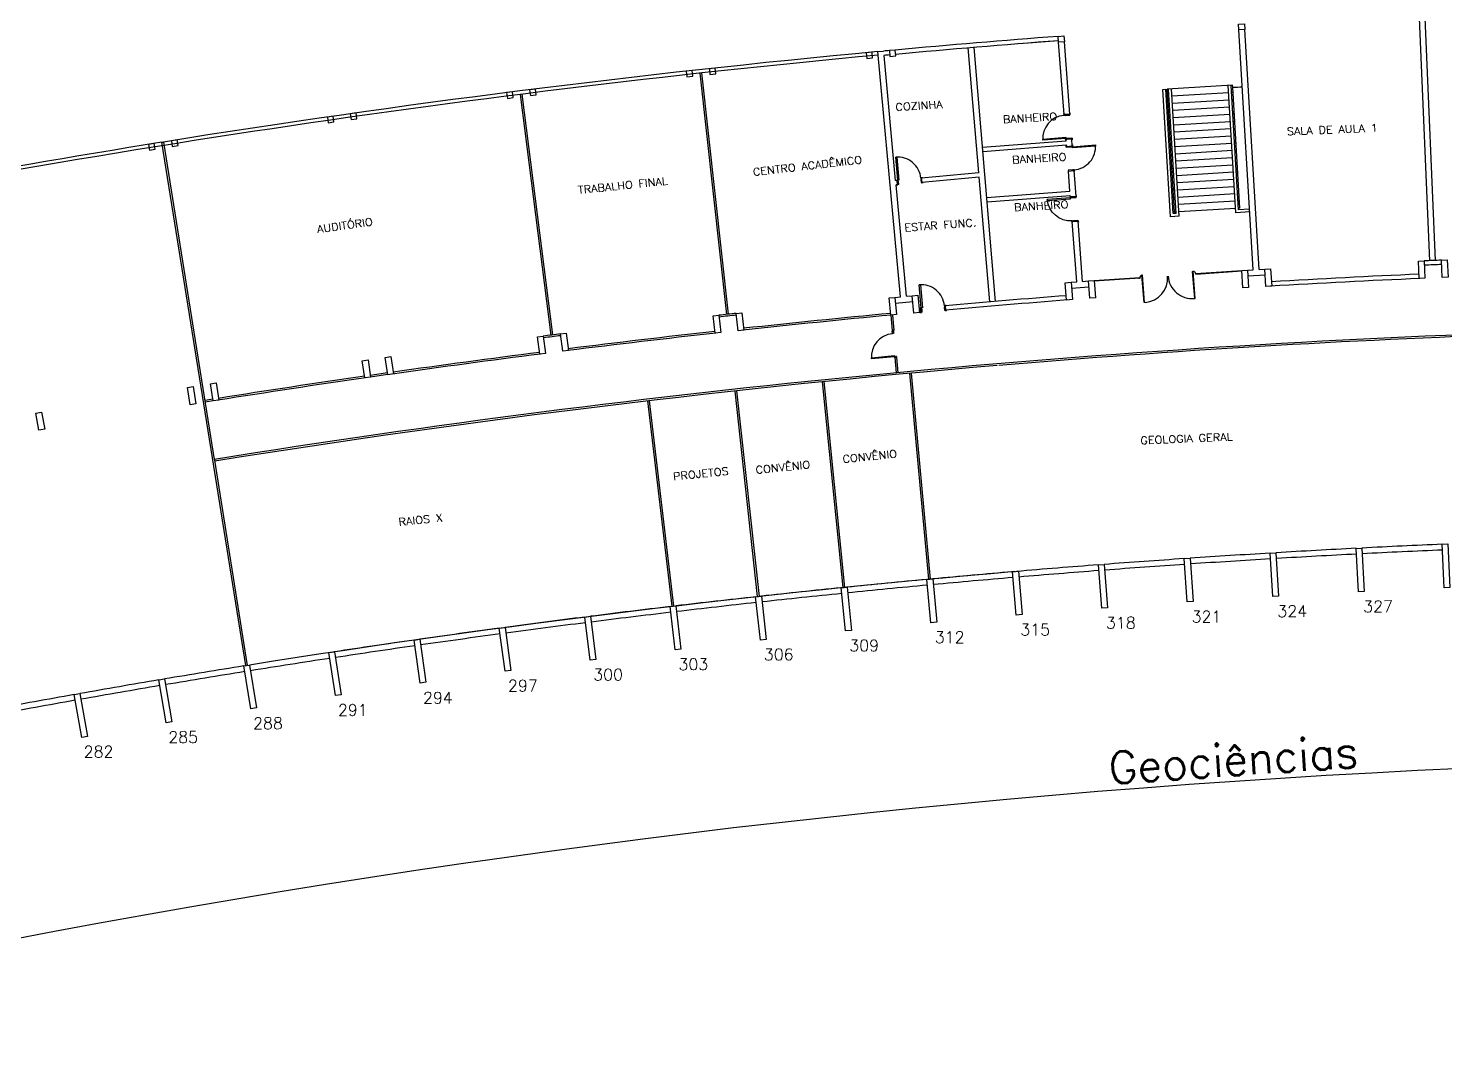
# Model space of a CAD drawing. Header units: millimetres. Extents: x 3089 to 3391, y 1087 to 1201.
# Drawn here: x 3175.03 to 3223.91, y 1102.05 to 1137.07 of the extents above; entities that cross this region are included whole.
import ezdxf

# ---------------------------------------------------------------- set-up
doc = ezdxf.new("R2010")
doc.units = ezdxf.units.MM
for name, color, linetype in [('AR-ALV-C', 2, 'Continuous'), ('AR-DIVISORIA', 2, 'Continuous'), ('AR-ESCADA-V', 1, 'Continuous'), ('AR-ESQ', 1, 'Continuous'), ('AR-EST-CONC-PILAR', 3, 'Continuous'), ('AR-PISO', 1, 'Continuous'), ('AR-PORTAS', 1, 'Continuous'), ('AR-TXT-CONG', 2, 'Continuous'), ('mov', 1, 'Continuous'), ('pm1', 2, 'Continuous'), ('pm2', 2, 'Continuous'), ('PORTA-C', 2, 'Continuous'), ('USO1', 2, 'Continuous')]:
    doc.layers.add(name, color=color, linetype=linetype)
doc.styles.add('1', font='romans.shx', dxfattribs={"height": 1.1})
doc.styles.add('ROMANS', font='romans', dxfattribs={"height": 0.002})
doc.styles.add('S26', font='SIMPLEX.shx', dxfattribs={"width": 1.1, "height": 0.26})
doc.dimstyles.new('1-600', dxfattribs={"dimtxt": 1.1, "dimasz": 2.5, "dimexe": 2, "dimexo": 4, "dimgap": 0.2, "dimtad": 1, "dimdec": 0, "dimzin": 4, "dimdsep": 46, "dimlunit": 6, "dimtxsty": '1', "dimblk1": 'NONE', "dimblk2": 'NONE', "dimsah": 1, "dimcen": 0, "dimclrd": 2, "dimclre": 2, "dimclrt": 2, "dimadec": 0, "dimazin": 0, "dimtfac": 1, "dimtdec": 0, "dimtmove": 2, "dimatfit": 3, "dimldrblk": 'NONE', "dimfxl": 1, "dimtolj": 1, "dimtzin": 0, "dimarcsym": 0})

# ---------------------------------------------------------------- blocks, each defined once
blk = doc.blocks.new('*D157')
at = {"layer": 'DEFPOINTS', "color": 0, "transparency": 16777216}
for p in [(3267.834, 1118.817), (3267.719, 1117.322), (3164.94, 1111.794), (3233.519, 1111.805), (3165.256, 1110.327)]:
    blk.add_point(p, dxfattribs=at)
at = {"layer": 'USO1', "color": 2, "lineweight": -2, "transparency": 16777216}
for p, q in [((3267.412, 1113.334), (3267.066, 1108.846)), ((3166.1, 1106.417), (3167.044, 1102.047))]:
    blk.add_line(p, q, dxfattribs=at)
blk.add_arc((3240.378, 762.325), 349.548, 85.59592, 102.18129, dxfattribs=at)
at = {"layer": 'USO1', "color": 2, "transparency": 16777216, "insert": (3216.622, 1111.816), "char_height": 1.1, "attachment_point": 5, "rotation": 3.8886, "style": '1'}
blk.add_mtext('\\A1;Geociências', dxfattribs=at)
blk = doc.blocks.new('_NONE')
at = {"color": 0, "linetype": 'ByBlock'}
blk.add_circle((0, 0), 0.25, dxfattribs=at)
blk = doc.blocks.new('pm80-alv-02p')
at = {"layer": 'mov'}
blk.add_arc((0.027, 0.125), 0.8, 360, 90, dxfattribs=at)
at = {"layer": 'pm1'}
blk.add_lwpolyline([(0.067, 0.925), (0.067, 0.125), (0.027, 0.125), (0.027, 0.925)], close=True, dxfattribs=at)
at = {"layer": 'pm2'}
for points in [[(-0.034, 0.136), (0.016, 0.136), (0.016, 0.126), (-0.034, 0.126)], [(0.026, 0.125), (0.026, 0.084), (0.036, 0.084), (0.036, -0.075), (0.001, -0.075), (0.001, 0.125)], [(0.828, 0.125), (0.828, 0.084), (0.818, 0.084), (0.818, -0.075), (0.853, -0.075), (0.853, 0.125)], [(0.888, 0.136), (0.838, 0.136), (0.838, 0.126), (0.888, 0.126)], [(-0.034, -0.076), (0.016, -0.076), (0.016, -0.086), (-0.034, -0.086)], [(0.888, -0.076), (0.838, -0.076), (0.838, -0.086), (0.888, -0.086)]]:
    blk.add_lwpolyline(points, close=True, dxfattribs=at)
blk = doc.blocks.new('pm80-alv-01p')
at = {"layer": 'mov'}
blk.add_arc((0.027, 0.075), 0.8, 360, 90, dxfattribs=at)
at = {"layer": 'pm1'}
blk.add_lwpolyline([(0.067, 0.875), (0.067, 0.075), (0.027, 0.075), (0.027, 0.875)], close=True, dxfattribs=at)
at = {"layer": 'pm2'}
for points in [[(-0.034, 0.086), (0.016, 0.086), (0.016, 0.076), (-0.034, 0.076)], [(0.026, 0.075), (0.026, 0.034), (0.036, 0.034), (0.036, -0.075), (0.001, -0.075), (0.001, 0.075)], [(0.828, 0.075), (0.828, 0.034), (0.818, 0.034), (0.818, -0.075), (0.853, -0.075), (0.853, 0.075)], [(0.888, 0.086), (0.838, 0.086), (0.838, 0.076), (0.888, 0.076)], [(-0.034, -0.076), (0.016, -0.076), (0.016, -0.086), (-0.034, -0.086)], [(0.888, -0.076), (0.838, -0.076), (0.838, -0.086), (0.888, -0.086)]]:
    blk.add_lwpolyline(points, close=True, dxfattribs=at)
blk = doc.blocks.new('pm80-div-01p')
at = {"layer": 'mov'}
blk.add_arc((0.0575, 0.03), 0.8, 360, 90, dxfattribs=at)
at = {"layer": 'PORTA-C'}
for p, q in [((0.031, 0.0085), (0.031, 0.03)), ((0.031, 0.03), (0.055, 0.03)), ((0.037, 0.0085), (0.031, 0.0085)), ((0.037, -0.0085), (0.037, 0.0085)), ((0.056, 0.029), (0.056, -0.011)), ((0.944, 0.029), (0.944, -0.011)), ((0.969, 0.03), (0.945, 0.03)), ((0.963, 0.0085), (0.969, 0.0085)), ((0.963, -0.0085), (0.963, 0.0085)), ((0.969, 0.0085), (0.969, 0.03)), ((0.031, -0.03), (0.031, -0.0085)), ((0.031, -0.0085), (0.037, -0.0085)), ((0.065, -0.03), (0.031, -0.03)), ((0.056, -0.011), (0.065, -0.011)), ((0.066, -0.012), (0.066, -0.029)), ((0.934, -0.012), (0.934, -0.029)), ((0.944, -0.011), (0.935, -0.011)), ((0.935, -0.03), (0.969, -0.03)), ((0.969, -0.0085), (0.963, -0.0085)), ((0.969, -0.03), (0.969, -0.0085))]:
    blk.add_line(p, q, dxfattribs=at)
for points in [[(0.0975, 0.03), (0.0575, 0.03), (0.0575, 0.83), (0.0975, 0.83)], [(0.021, -0.008), (0.021, 0.008), (0.0365, 0.008), (0.0365, -0.008)], [(0.8585, -0.01), (0.8585, 0.03), (0.9425, 0.03), (0.9425, -0.01)], [(0.979, -0.008), (0.979, 0.008), (0.9635, 0.008), (0.9635, -0.008)]]:
    blk.add_lwpolyline(points, close=True, dxfattribs=at)
for centre, start, end in [((0.055, 0.029), 360, 90), ((0.945, 0.029), 90, 180), ((0.065, -0.012), 0, 90), ((0.065, -0.029), 270, 0), ((0.935, -0.012), 90, 180), ((0.935, -0.029), 180, 270)]:
    blk.add_arc(centre, 0.001, start, end, dxfattribs=at)

msp = doc.modelspace()

# ---------------------------------------------------------------- linework, layer by layer
at = {"color": 1}
for p, q in [((3213.37, 1128.435), (3213.352, 1128.433)), ((3213.36, 1128.447), (3213.362, 1128.424))]:
    msp.add_line(p, q, dxfattribs=at)
at = {"color": 2}
for p, q in [((3213.486, 1128.544), (3213.466, 1128.542)), ((3213.538, 1127.605), (3213.466, 1128.542)), ((3213.558, 1127.607), (3213.486, 1128.544)), ((3215.216, 1128.677), (3215.236, 1128.679)), ((3215.288, 1127.74), (3215.216, 1128.677)), ((3215.308, 1127.742), (3215.236, 1128.679)), ((3213.573, 1127.608), (3213.538, 1127.605)), ((3215.273, 1127.739), (3215.308, 1127.742))]:
    msp.add_line(p, q, dxfattribs=at)
at = {"color": 1}
for centre, radius, start, end in [((3213.492, 1128.444), 0.101, 94.4017, 184.4017), ((3213.509, 1128.448), 0.843, 274.4017, 4.4017), ((3215.208, 1128.579), 0.843, 184.4017, 274.4017), ((3215.226, 1128.578), 0.101, 4.4017, 94.4017)]:
    msp.add_arc(centre, radius, start, end, dxfattribs=at)
at = {"layer": 'AR-ALV-C'}
for p, q in [((3223.403, 1129.047), (3223.042, 1137.419)), ((3223.602, 1129.055), (3223.242, 1137.428)), ((3210.779, 1134.09), (3210.588, 1136.592)), ((3210.979, 1134.105), (3210.788, 1136.608)), ((3217.31, 1128.732), (3216.815, 1137.017)), ((3217.51, 1128.744), (3217.015, 1137.029)), ((3204.351, 1136.264), (3204.55, 1136.282)), ((3205.138, 1127.8), (3204.351, 1136.264)), ((3204.965, 1131.814), (3204.564, 1136.133)), ((3207.839, 1132.082), (3207.474, 1136.391)), ((3208.416, 1127.64), (3207.674, 1136.408)), ((3216.707, 1130.7), (3216.445, 1135.092)), ((3216.801, 1130.806), (3216.544, 1135.098)), ((3214.189, 1134.957), (3214.288, 1134.963)), ((3214.451, 1130.565), (3214.189, 1134.957)), ((3214.545, 1130.671), (3214.288, 1134.963)), ((3214.644, 1130.677), (3214.388, 1134.969)), ((3214.75, 1130.583), (3214.488, 1134.975)), ((3216.847, 1130.859), (3216.599, 1135.021)), ((3210.779, 1134.09), (3210.979, 1134.105)), ((3207.963, 1132.97), (3210.848, 1133.19)), ((3210.844, 1133.24), (3211.044, 1133.256)), ((3210.848, 1133.19), (3210.844, 1133.24)), ((3210.848, 1133.19), (3210.844, 1133.24)), ((3211.063, 1133.006), (3211.044, 1133.256)), ((3207.976, 1132.821), (3210.859, 1133.041)), ((3210.863, 1132.991), (3210.859, 1133.041)), ((3210.863, 1132.991), (3210.859, 1133.041)), ((3210.863, 1132.991), (3211.063, 1133.006)), ((3210.928, 1132.141), (3211.128, 1132.157)), ((3211.196, 1131.261), (3211.128, 1132.157)), ((3205.015, 1131.819), (3204.965, 1131.814)), ((3205.029, 1131.67), (3204.979, 1131.665)), ((3205.337, 1127.818), (3204.979, 1131.665)), ((3205.029, 1131.67), (3205.015, 1131.819)), ((3207.839, 1132.082), (3205.861, 1131.898)), ((3205.875, 1131.748), (3205.861, 1131.898)), ((3207.852, 1131.932), (3205.875, 1131.748)), ((3208.217, 1127.623), (3207.852, 1131.932)), ((3210.981, 1131.446), (3210.928, 1132.141)), ((3208.111, 1131.226), (3210.981, 1131.446)), ((3208.123, 1131.077), (3210.993, 1131.296)), ((3210.996, 1131.246), (3210.993, 1131.296)), ((3210.996, 1131.246), (3211.196, 1131.261)), ((3217.186, 1130.728), (3216.707, 1130.7)), ((3217.18, 1130.828), (3216.801, 1130.806)), ((3211.061, 1130.397), (3211.261, 1130.412)), ((3211.22, 1128.316), (3211.061, 1130.397)), ((3211.419, 1128.332), (3211.261, 1130.412)), ((3214.75, 1130.583), (3214.451, 1130.565)), ((3214.644, 1130.677), (3214.545, 1130.671)), ((3217.11, 1128.72), (3217.31, 1128.732)), ((3217.51, 1128.744), (3217.709, 1128.756)), ((3211.021, 1128.301), (3211.22, 1128.316)), ((3211.419, 1128.332), (3211.619, 1128.347)), ((3217.122, 1128.52), (3217.721, 1128.556)), ((3204.939, 1127.781), (3205.138, 1127.8)), ((3205.337, 1127.818), (3205.536, 1127.837)), ((3211.036, 1128.102), (3211.634, 1128.147)), ((3204.957, 1127.582), (3205.555, 1127.638)), ((3205.827, 1127.412), (3205.84, 1127.263)), ((3206.674, 1127.488), (3206.688, 1127.339))]:
    msp.add_line(p, q, dxfattribs=at)
for centre, radius, start, end in [((3239.395, 760.349), 377.545, 94.37816, 95.23507), ((3239.395, 760.349), 377.395, 94.37817, 95.23504), ((3239.395, 760.349), 377.395, 94.37817, 94.5608), ((3239.396, 760.349), 377.545, 95.26542, 95.29577), ((3239.396, 760.349), 377.395, 95.26541, 95.29577), ((3239.394, 760.249), 375.465, 93.43028, 93.48064), ((3239.372, 760.798), 368.595, 92.42041, 92.51368), ((3239.372, 760.798), 368.445, 92.42039, 92.5137), ((3239.388, 760.349), 368.445, 92.54098, 93.3427), ((3239.388, 760.349), 368.595, 92.54477, 93.33728), ((3239.399, 760.31), 368.634, 94.44071, 95.09307), ((3239.396, 760.349), 368.445, 95.22543, 95.23862), ((3239.396, 760.349), 368.595, 95.22543, 95.23321), ((3239.396, 760.349), 368.445, 94.4369, 95.0931)]:
    msp.add_arc(centre, radius, start, end, dxfattribs=at)
at = {"layer": 'AR-DIVISORIA'}
for p, q in [((3199.134, 1127.191), (3198.221, 1135.521)), ((3199.194, 1127.197), (3198.28, 1135.527)), ((3193.072, 1126.475), (3192.021, 1134.788)), ((3193.132, 1126.482), (3192.081, 1134.796)), ((3179.643, 1133.135), (3179.703, 1133.144)), ((3182.539, 1115.065), (3179.643, 1133.135)), ((3204.795, 1127.166), (3204.845, 1126.637)), ((3204.855, 1127.171), (3204.905, 1126.643)), ((3204.933, 1125.703), (3204.983, 1125.174)), ((3204.993, 1125.709), (3205.043, 1125.18)), ((3203.158, 1117.761), (3202.438, 1124.865)), ((3203.217, 1117.767), (3202.497, 1124.871)), ((3206.115, 1118.049), (3205.454, 1125.158)), ((3206.174, 1118.054), (3205.513, 1125.164)), ((3200.203, 1117.449), (3199.424, 1124.547)), ((3200.263, 1117.456), (3199.484, 1124.553)), ((3197.251, 1117.113), (3196.414, 1124.204)), ((3197.311, 1117.12), (3196.473, 1124.211))]:
    msp.add_line(p, q, dxfattribs=at)
for points in [[(3181.459, 1122.184), (3179.703, 1133.144)], [(3182.598, 1115.075), (3181.452, 1122.224)]]:
    msp.add_lwpolyline(points, dxfattribs=at)
for centre, radius, start, end in [((3239.339, 760.886), 368.505, 96.21224, 96.30553), ((3239.339, 760.886), 368.445, 96.21224, 96.30554), ((3239.398, 760.349), 368.445, 95.38486, 96.18658), ((3239.398, 760.349), 368.505, 95.38867, 96.18115), ((3239.385, 760.349), 366.445, 91.96703, 99.09525), ((3239.332, 760.885), 368.505, 97.16021, 97.25349), ((3239.332, 760.885), 368.445, 97.1602, 97.2535), ((3239.398, 760.349), 368.445, 96.33282, 97.13454), ((3239.398, 760.349), 368.505, 96.33663, 97.12911), ((3239.391, 760.349), 366.385, 92.00712, 94.83225), ((3239.4, 760.349), 368.445, 97.28078, 98.0825), ((3239.4, 760.349), 368.505, 97.28459, 98.07707), ((3239.396, 760.349), 366.385, 94.84163, 99.09704), ((3239.401, 760.35), 368.445, 98.22874, 99.03046), ((3239.401, 760.35), 368.505, 98.23256, 99.02503), ((3239.401, 760.35), 368.505, 98.10816, 98.20146), ((3239.401, 760.35), 368.445, 98.10816, 98.20146), ((3239.403, 760.35), 368.505, 99.05613, 99.09824), ((3239.403, 760.35), 368.445, 99.05612, 99.09824)]:
    msp.add_arc(centre, radius, start, end, dxfattribs=at)
at = {"layer": 'AR-ESCADA-V'}
for p, q in [((3216.594, 1135.101), (3214.338, 1134.966)), ((3216.599, 1135.021), (3216.594, 1135.101)), ((3214.591, 1130.724), (3214.338, 1134.966)), ((3214.403, 1134.72), (3214.353, 1134.717)), ((3216.459, 1134.842), (3214.503, 1134.726)), ((3216.474, 1134.593), (3214.518, 1134.476)), ((3216.609, 1134.851), (3216.559, 1134.848)), ((3216.624, 1134.602), (3216.574, 1134.599)), ((3214.418, 1134.47), (3214.368, 1134.467)), ((3214.433, 1134.221), (3214.383, 1134.218)), ((3216.489, 1134.343), (3214.533, 1134.227)), ((3216.639, 1134.352), (3216.589, 1134.349)), ((3216.654, 1134.103), (3216.604, 1134.1)), ((3214.448, 1133.971), (3214.398, 1133.968)), ((3214.463, 1133.722), (3214.413, 1133.719)), ((3216.504, 1134.094), (3214.548, 1133.977)), ((3216.519, 1133.844), (3214.562, 1133.727)), ((3216.669, 1133.853), (3216.619, 1133.85)), ((3214.478, 1133.472), (3214.428, 1133.469)), ((3214.492, 1133.222), (3214.443, 1133.219)), ((3216.534, 1133.595), (3214.577, 1133.478)), ((3216.549, 1133.345), (3214.592, 1133.228)), ((3216.684, 1133.604), (3216.634, 1133.601)), ((3216.699, 1133.354), (3216.649, 1133.351)), ((3214.507, 1132.973), (3214.457, 1132.97)), ((3214.522, 1132.723), (3214.472, 1132.72)), ((3216.564, 1133.096), (3214.607, 1132.979)), ((3216.579, 1132.846), (3214.622, 1132.729)), ((3216.713, 1133.105), (3216.663, 1133.102)), ((3216.728, 1132.855), (3216.678, 1132.852)), ((3214.537, 1132.474), (3214.487, 1132.471)), ((3214.552, 1132.224), (3214.502, 1132.221)), ((3216.593, 1132.596), (3214.637, 1132.48)), ((3216.608, 1132.347), (3214.652, 1132.23)), ((3216.743, 1132.605), (3216.693, 1132.602)), ((3216.758, 1132.356), (3216.708, 1132.353)), ((3214.567, 1131.975), (3214.517, 1131.972)), ((3214.582, 1131.725), (3214.532, 1131.722)), ((3216.623, 1132.097), (3214.667, 1131.981)), ((3216.638, 1131.848), (3214.682, 1131.731)), ((3216.773, 1132.106), (3216.723, 1132.103)), ((3216.788, 1131.857), (3216.738, 1131.854)), ((3214.597, 1131.476), (3214.547, 1131.473)), ((3214.612, 1131.226), (3214.562, 1131.223)), ((3216.653, 1131.598), (3214.697, 1131.481)), ((3216.668, 1131.349), (3214.711, 1131.232)), ((3216.803, 1131.607), (3216.753, 1131.604)), ((3216.818, 1131.358), (3216.768, 1131.355)), ((3214.626, 1130.976), (3214.577, 1130.973)), ((3214.641, 1130.727), (3214.591, 1130.724)), ((3216.683, 1131.099), (3214.726, 1130.982)), ((3216.698, 1130.85), (3214.741, 1130.733)), ((3216.833, 1131.108), (3216.783, 1131.105)), ((3216.847, 1130.859), (3216.798, 1130.856))]:
    msp.add_line(p, q, dxfattribs=at)
at = {"layer": 'AR-ESQ'}
for p, q in [((3211.817, 1128.362), (3213.39, 1128.469)), ((3211.818, 1128.347), (3213.39, 1128.454)), ((3215.324, 1128.593), (3216.911, 1128.701)), ((3215.325, 1128.6), (3216.911, 1128.708)), ((3215.325, 1128.585), (3216.912, 1128.693))]:
    msp.add_line(p, q, dxfattribs=at)
for centre, radius, start, end in [((3238.67, 771.633), 347.937, 93.42327, 93.87958), ((3238.762, 771.639), 347.937, 92.94926, 93.40557), ((3238.855, 771.643), 347.937, 92.47525, 92.93156), ((3239.387, 760.449), 358.945, 92.48299, 92.92504), ((3238.485, 771.62), 347.937, 94.37129, 94.83913), ((3238.577, 771.627), 347.937, 93.89728, 94.35359), ((3239.387, 760.449), 358.945, 93.90493, 94.34698), ((3239.387, 760.449), 358.945, 93.43095, 93.873), ((3239.387, 760.449), 358.945, 92.95697, 93.39902), ((3240.543, 750.992), 368.665, 94.89668, 99.03209), ((3238.301, 771.603), 347.937, 95.31931, 95.77562), ((3238.393, 771.612), 347.937, 94.8453, 95.30161), ((3239.387, 760.449), 358.945, 94.85289, 95.29494), ((3239.387, 760.449), 358.945, 94.37891, 94.82096), ((3238.209, 771.594), 347.937, 95.79332, 96.24963), ((3239.387, 760.449), 358.945, 95.80085, 96.24291), ((3239.387, 760.449), 358.945, 95.32687, 95.76892), ((3238.025, 771.573), 347.937, 96.74133, 97.19765), ((3238.117, 771.584), 347.937, 96.26732, 96.72364), ((3239.387, 760.449), 358.945, 96.27483, 96.71689), ((3237.933, 771.561), 347.937, 97.21534, 97.67166), ((3239.387, 760.449), 358.945, 97.22279, 97.66485), ((3239.387, 760.449), 358.945, 96.74881, 97.19087), ((3237.841, 771.549), 347.937, 97.68935, 98.14567), ((3239.387, 760.449), 358.945, 97.69677, 98.13883), ((3237.75, 771.536), 347.937, 98.16336, 98.61967), ((3239.387, 760.449), 358.945, 98.17075, 98.61281), ((3237.567, 771.507), 347.937, 99.11138, 99.56769), ((3239.387, 760.449), 358.945, 98.64473, 99.08679), ((3237.476, 771.492), 347.937, 99.58539, 100.0417), ((3239.387, 760.449), 358.945, 99.11871, 99.56077), ((3237.385, 771.476), 347.937, 100.0594, 100.51571), ((3239.387, 760.449), 358.945, 99.59269, 100.03475), ((3239.387, 760.449), 358.945, 100.06667, 100.50873)]:
    msp.add_arc(centre, radius, start, end, dxfattribs=at)
at = {"layer": 'AR-EST-CONC-PILAR'}
for points in [[(3217.003, 1137.229), (3217.015, 1137.029), (3216.815, 1137.017), (3216.803, 1137.217), (3217.003, 1137.229)], [(3210.773, 1136.807), (3210.788, 1136.608), (3210.588, 1136.592), (3210.573, 1136.792), (3210.773, 1136.807)], [(3218.093, 1118.961), (3218.183, 1117.464), (3217.983, 1117.452), (3217.894, 1118.949), (3218.093, 1118.961)], [(3221.06, 1119.125), (3221.137, 1117.627), (3220.937, 1117.617), (3220.86, 1119.115), (3221.06, 1119.125)], [(3224.028, 1119.265), (3224.092, 1117.766), (3223.893, 1117.757), (3223.828, 1119.256), (3224.028, 1119.265)], [(3212.165, 1118.56), (3212.279, 1117.064), (3212.08, 1117.049), (3211.966, 1118.545), (3212.165, 1118.56)], [(3215.128, 1118.773), (3215.23, 1117.276), (3215.031, 1117.263), (3214.929, 1118.759), (3215.128, 1118.773)], [(3206.244, 1118.061), (3206.383, 1116.567), (3206.184, 1116.548), (3206.045, 1118.042), (3206.244, 1118.061)], [(3209.204, 1118.322), (3209.33, 1116.828), (3209.131, 1116.811), (3209.004, 1118.306), (3209.204, 1118.322)], [(3203.287, 1117.774), (3203.438, 1116.282), (3203.239, 1116.262), (3203.088, 1117.754), (3203.287, 1117.774)], [(3197.38, 1117.128), (3197.556, 1115.638), (3197.357, 1115.615), (3197.182, 1117.105), (3197.38, 1117.128)], [(3200.332, 1117.463), (3200.496, 1115.972), (3200.297, 1115.95), (3200.133, 1117.441), (3200.332, 1117.463)], [(3194.431, 1116.768), (3194.619, 1115.28), (3194.421, 1115.255), (3194.233, 1116.743), (3194.431, 1116.768)], [(3191.485, 1116.384), (3191.685, 1114.898), (3191.487, 1114.871), (3191.287, 1116.357), (3191.485, 1116.384)], [(3185.603, 1115.543), (3185.828, 1114.06), (3185.63, 1114.03), (3185.405, 1115.513), (3185.603, 1115.543)], [(3188.542, 1115.976), (3188.755, 1114.491), (3188.557, 1114.463), (3188.344, 1115.947), (3188.542, 1115.976)], [(3182.667, 1115.086), (3182.904, 1113.605), (3182.707, 1113.573), (3182.47, 1115.054), (3182.667, 1115.086)], [(3179.735, 1114.605), (3179.985, 1113.125), (3179.788, 1113.092), (3179.538, 1114.571), (3179.735, 1114.605)], [(3176.808, 1114.099), (3177.069, 1112.622), (3176.873, 1112.587), (3176.611, 1114.064), (3176.808, 1114.099)]]:
    msp.add_lwpolyline(points, dxfattribs=at)
for points in [[(3203.971, 1136.027), (3204.17, 1136.046), (3204.152, 1136.245), (3203.953, 1136.226)], [(3204.768, 1136.101), (3204.967, 1136.12), (3204.948, 1136.319), (3204.749, 1136.3)], [(3197.762, 1135.39), (3197.961, 1135.412), (3197.939, 1135.611), (3197.74, 1135.589)], [(3198.557, 1135.477), (3198.756, 1135.499), (3198.734, 1135.698), (3198.536, 1135.676)], [(3191.565, 1134.65), (3191.763, 1134.675), (3191.738, 1134.874), (3191.54, 1134.848)], [(3192.358, 1134.75), (3192.557, 1134.775), (3192.532, 1134.974), (3192.333, 1134.949)], [(3186.172, 1133.921), (3186.37, 1133.949), (3186.342, 1134.147), (3186.144, 1134.119)], [(3185.38, 1133.808), (3185.578, 1133.836), (3185.55, 1134.034), (3185.352, 1134.006)], [(3180.001, 1132.99), (3180.198, 1133.021), (3180.167, 1133.219), (3179.969, 1133.187)], [(3179.211, 1132.863), (3179.408, 1132.895), (3179.377, 1133.092), (3179.179, 1133.06)], [(3217.709, 1128.756), (3217.909, 1128.768), (3217.945, 1128.169), (3217.745, 1128.157)], [(3223.006, 1129.03), (3223.206, 1129.038), (3223.232, 1128.439), (3223.032, 1128.43)], [(3223.806, 1129.064), (3224.005, 1129.073), (3224.031, 1128.473), (3223.831, 1128.465)], [(3210.821, 1128.286), (3211.021, 1128.301), (3211.066, 1127.703), (3210.867, 1127.688)], [(3211.619, 1128.347), (3211.818, 1128.362), (3211.864, 1127.764), (3211.664, 1127.748)], [(3216.911, 1128.708), (3217.11, 1128.72), (3217.146, 1128.121), (3216.946, 1128.109)], [(3204.739, 1127.763), (3204.939, 1127.781), (3204.994, 1127.184), (3204.795, 1127.166)], [(3205.536, 1127.837), (3205.735, 1127.856), (3205.791, 1127.258), (3205.592, 1127.24)], [(3198.667, 1127.139), (3198.866, 1127.161), (3198.931, 1126.565), (3198.733, 1126.543)], [(3199.462, 1127.227), (3199.661, 1127.248), (3199.727, 1126.652), (3199.528, 1126.63)], [(3192.606, 1126.416), (3192.805, 1126.441), (3192.88, 1125.845), (3192.681, 1125.82)], [(3193.4, 1126.516), (3193.598, 1126.541), (3193.674, 1125.946), (3193.475, 1125.921)], [(3186.558, 1125.592), (3186.756, 1125.62), (3186.841, 1125.026), (3186.643, 1124.998)], [(3187.35, 1125.705), (3187.548, 1125.733), (3187.633, 1125.139), (3187.435, 1125.111)], [(3181.314, 1124.794), (3181.512, 1124.826), (3181.606, 1124.233), (3181.409, 1124.202)], [(3180.524, 1124.668), (3180.722, 1124.699), (3180.817, 1124.107), (3180.619, 1124.075)], [(3175.294, 1123.783), (3175.491, 1123.818), (3175.596, 1123.228), (3175.399, 1123.193)]]:
    msp.add_lwpolyline(points, close=True, dxfattribs=at)
at = {"layer": 'AR-PISO'}
for centre, radius, start, end in [((3239.396, 760.349), 377.425, 95.32613, 101.93149), ((3239.396, 760.349), 377.545, 95.32612, 99.09824), ((3239.403, 760.35), 377.545, 99.10734, 101.9315)]:
    msp.add_arc(centre, radius, start, end, dxfattribs=at)

# ---------------------------------------------------------------- block references
at = {"layer": 'AR-PORTAS'}
for p, rotation in [((3210.969, 1133.249), 94.36377785058671), ((3210.938, 1132.998), 274.3637778505866)]:
    msp.add_blockref('pm80-alv-02p', p, dxfattribs=dict(at, rotation=rotation))
for name, p, xscale, yscale, zscale, rotation in [('pm80-alv-01p', (3205.021, 1131.744), 0.9985366142047357, 0.9985366142063866, 0.998536614205895, 5.311739073251113), ('pm80-alv-02p', (3211.121, 1131.257), -0.9998631346175599, 0.9998631346097682, 0.9998631346165633, 94.36377777318671), ('pm80-alv-01p', (3205.832, 1127.337), 0.9990167394640688, 0.9990167394571472, 0.9990167394640688, 5.156527231145691), ('pm80-div-01p', (3204.966, 1125.675), 0.9999288210451603, 0.9999288210528903, 0.9999288210516251, 95.38518516051356)]:
    msp.add_blockref(name, p, dxfattribs=dict(at, xscale=xscale, yscale=yscale, zscale=zscale, rotation=rotation))

# ---------------------------------------------------------------- texts
at = {"layer": 'AR-TXT-CONG', "style": 'S26', "width": 1.1}
for s, rotation, p in [('COZINHA', 3.408, (3204.967, 1134.219)), ('BANHEIRO', 3.408, (3208.675, 1133.791)), ('SALA DE AULA 1', 2.3408, (3218.474, 1133.379)), ('CENTRO ACADÊMICO', 6.5727, (3200.054, 1131.974)), ('BANHEIRO', 3.408, (3208.994, 1132.393)), ('TRABALHO FINAL', 5.9276, (3194.017, 1131.354)), ('BANHEIRO', 3.408, (3209.062, 1130.755)), ('AUDITÓRIO', 7.9003, (3185.014, 1130.001)), ('ESTAR FUNC.', 4.1601, (3205.277, 1130.055)), ('GEOLOGIA GERAL', 2.3408, (3213.417, 1122.71)), ('CONVÊNIO', 5.9276, (3203.146, 1122.063)), ('PROJETOS', 5.9276, (3197.298, 1121.462)), ('CONVÊNIO', 5.9276, (3200.148, 1121.688)), ('RAIOS X', 5.9276, (3187.824, 1119.892))]:
    msp.add_text(s, height=0.26, rotation=rotation, dxfattribs=at).set_placement(p)
at = {"layer": 'AR-TXT-CONG', "char_height": 0.4, "width": 1.1646, "attachment_point": 1, "rotation": 0.0972, "style": 'ROMANS'}
for s, insert in [('324', (3218.139, 1117.144)), ('324', (3218.139, 1117.144)), ('327', (3221.1, 1117.307)), ('327', (3221.1, 1117.307)), ('315', (3209.268, 1116.506)), ('315', (3209.268, 1116.506)), ('318', (3212.223, 1116.743)), ('318', (3212.223, 1116.743)), ('321', (3215.18, 1116.956)), ('321', (3215.18, 1116.956)), ('312', (3206.315, 1116.245)), ('312', (3206.315, 1116.245)), ('306', (3200.415, 1115.649)), ('306', (3200.415, 1115.649)), ('309', (3203.364, 1115.959)), ('309', (3203.364, 1115.959)), ('303', (3197.469, 1115.314)), ('303', (3197.469, 1115.314)), ('297', (3191.586, 1114.572)), ('297', (3191.586, 1114.572)), ('300', (3194.526, 1114.955)), ('300', (3194.526, 1114.955)), ('294', (3188.651, 1114.153)), ('294', (3188.651, 1114.153)), ('291', (3185.716, 1113.732)), ('291', (3185.716, 1113.732)), ('288', (3182.787, 1113.276)), ('288', (3182.787, 1113.276)), ('285', (3179.861, 1112.796)), ('285', (3179.861, 1112.796)), ('282', (3176.94, 1112.292)), ('282', (3176.94, 1112.292))]:
    msp.add_mtext(s, dxfattribs=dict(at, insert=insert))

# ---------------------------------------------------------------- dimensions: what is measured, and where the dimension line sits
at = {"layer": 'USO1'}
dim = msp.add_angular_dim_2l(base=(3233.519, 1111.805), line1=((3267.834, 1118.817), (3267.719, 1117.322)), line2=((3164.94, 1111.794), (3165.256, 1110.327)), text='Geociências', dimstyle='1-600', override={"dimazin": 1}, dxfattribs=at)
dim.commit()
dim.dimension.update_dxf_attribs({"geometry": '*D157', "text_midpoint": (3216.622, 1111.816)})

doc.saveas('drawing.dxf')
